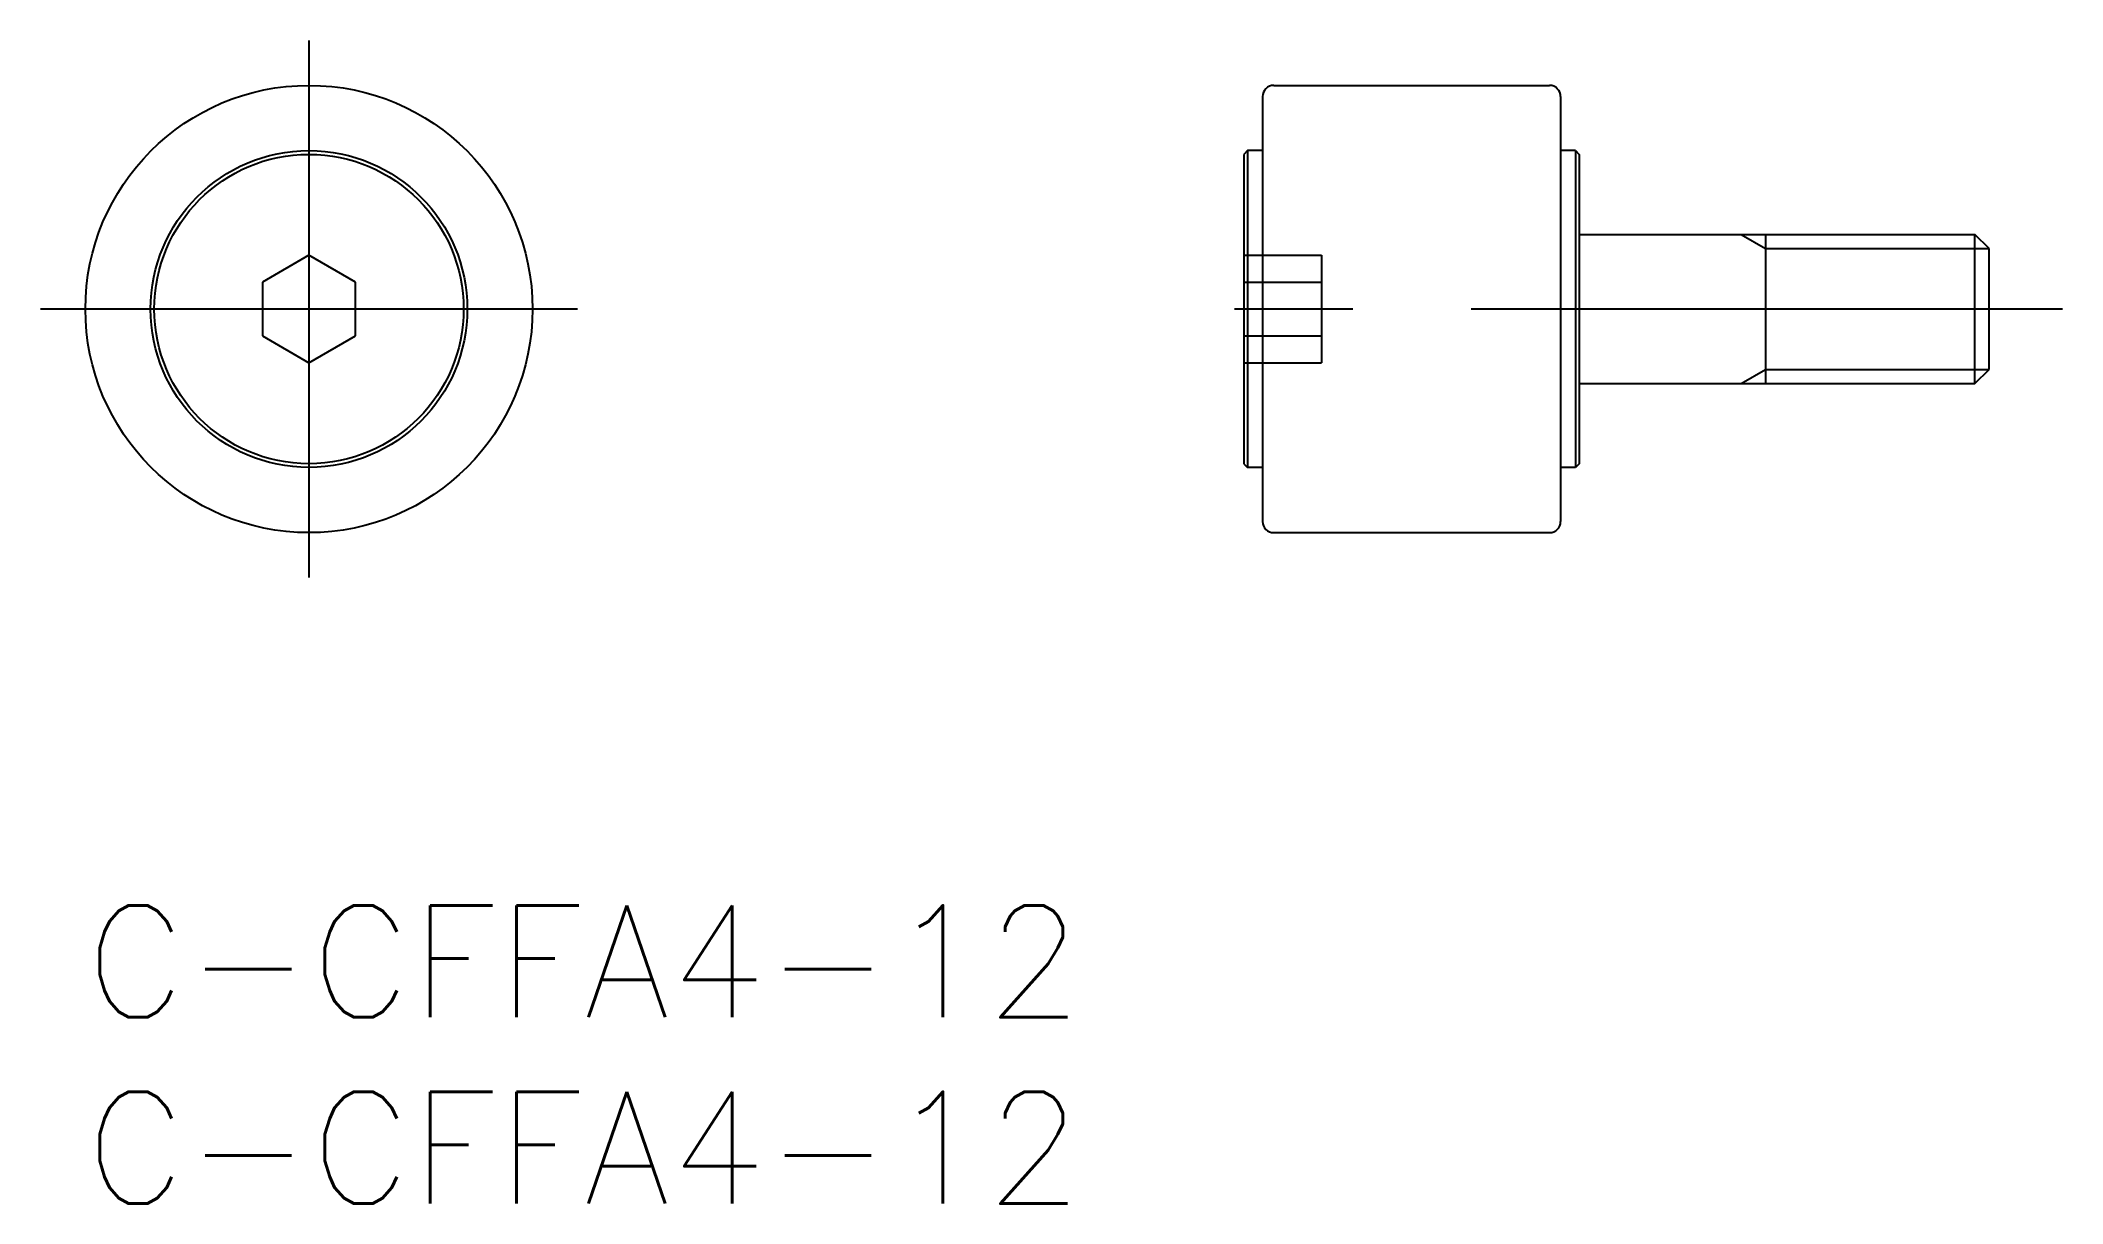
# Model space of a CAD drawing. Extents: x -1.2 to 53.1, y -8 to 23.2.
import ezdxf

# ---------------------------------------------------------------- set-up
doc = ezdxf.new("R2010")
doc.units = 0
doc.header["$LTSCALE"] = 0.5
doc.linetypes.add('CENTER', pattern=[50.8, 31.75, -6.35, 6.35, -6.35])
doc.linetypes.add('DASHED', pattern=[19.05, 12.7, -6.35])
for name, color, linetype in [('MSM_CENTER', 1, 'CENTER'), ('MSM_CONTINUOUS', 7, 'CONTINUOUS'), ('MSM_DASHED', 4, 'DASHED'), ('MSM_NARROW', 5, 'CONTINUOUS'), ('MSM_PART_NUMBER', 7, 'CONTINUOUS')]:
    doc.layers.add(name, color=color, linetype=linetype)
doc.styles.get("Standard").update_dxf_attribs({"font": 'txt.shx', "height": 3, "bigfont": 'bigfont.shx'})

# ---------------------------------------------------------------- blocks, each defined once
blk = doc.blocks.new('*U2')
at = {"layer": 'MSM_PART_NUMBER'}
blk.add_text('C-CFFA4-12', height=3, dxfattribs=at).set_placement((0, -3))
blk = doc.blocks.new('*U3')
at = {"layer": 'MSM_PART_NUMBER'}
blk.add_text('C-CFFA4-12', height=3, dxfattribs=at).set_placement((0, -8))

msp = doc.modelspace()

# ---------------------------------------------------------------- linework, layer by layer
at = {"layer": 'MSM_CENTER'}
for p, q in [((6, 23.206), (6, 8.794)), ((13.206, 16), (-1.206, 16)), ((53.062, 16), (29.525, 16))]:
    msp.add_line(p, q, dxfattribs=at)
at = {"layer": 'MSM_CONTINUOUS'}
for p, q in [((31.891, 22), (39.291, 22)), ((31.591, 21.7), (31.591, 10.3)), ((39.591, 21.7), (39.591, 10.3)), ((31.191, 20.25), (31.091, 20.15)), ((31.091, 20.15), (31.091, 11.85)), ((31.591, 20.25), (31.191, 20.25)), ((31.191, 20.25), (31.191, 11.75)), ((39.991, 20.25), (39.591, 20.25)), ((39.991, 20.25), (40.091, 20.15)), ((39.991, 20.25), (39.991, 11.75)), ((40.091, 20.15), (40.091, 11.85)), ((40.091, 18), (50.712, 18)), ((45.091, 18), (45.091, 14)), ((50.712, 14), (50.712, 18)), ((51.091, 17.621), (50.712, 18)), ((6, 17.443), (4.75, 16.722)), ((7.25, 16.722), (6, 17.443)), ((51.091, 14.379), (51.091, 17.621)), ((4.75, 16.722), (4.75, 15.278)), ((7.25, 15.278), (7.25, 16.722)), ((4.75, 15.278), (6, 14.557)), ((6, 14.557), (7.25, 15.278)), ((50.712, 14), (51.091, 14.379)), ((40.091, 14), (50.712, 14)), ((31.091, 11.85), (31.191, 11.75)), ((31.591, 11.75), (31.191, 11.75)), ((39.991, 11.75), (39.591, 11.75)), ((40.091, 11.85), (39.991, 11.75)), ((31.891, 10), (39.291, 10))]:
    msp.add_line(p, q, dxfattribs=at)
for radius in [6, 4.25, 4.15]:
    msp.add_circle((6, 16), radius, dxfattribs=at)
for centre, start, end in [((31.891, 21.7), 90, 180), ((39.291, 21.7), 0, 90), ((31.891, 10.3), 180, 270), ((39.291, 10.3), 270, 0)]:
    msp.add_arc(centre, 0.3, start, end, dxfattribs=at)
at = {"layer": 'MSM_DASHED'}
for p, q in [((31.091, 17.443), (33.174, 17.443)), ((33.174, 17.443), (33.174, 14.557)), ((31.091, 16.722), (33.174, 16.722)), ((31.091, 15.278), (33.174, 15.278)), ((31.091, 14.557), (33.174, 14.557))]:
    msp.add_line(p, q, dxfattribs=at)
at = {"layer": 'MSM_NARROW'}
for p, q in [((44.435, 18), (45.091, 17.621)), ((45.091, 17.621), (51.091, 17.621)), ((44.435, 14), (45.091, 14.379)), ((45.091, 14.379), (51.091, 14.379))]:
    msp.add_line(p, q, dxfattribs=at)

# ---------------------------------------------------------------- block references
at = {"layer": 'MSM_CONTINUOUS'}
for name in ['*U2', '*U3']:
    msp.add_blockref(name, (0, 0), dxfattribs=at)

doc.saveas('drawing.dxf')
